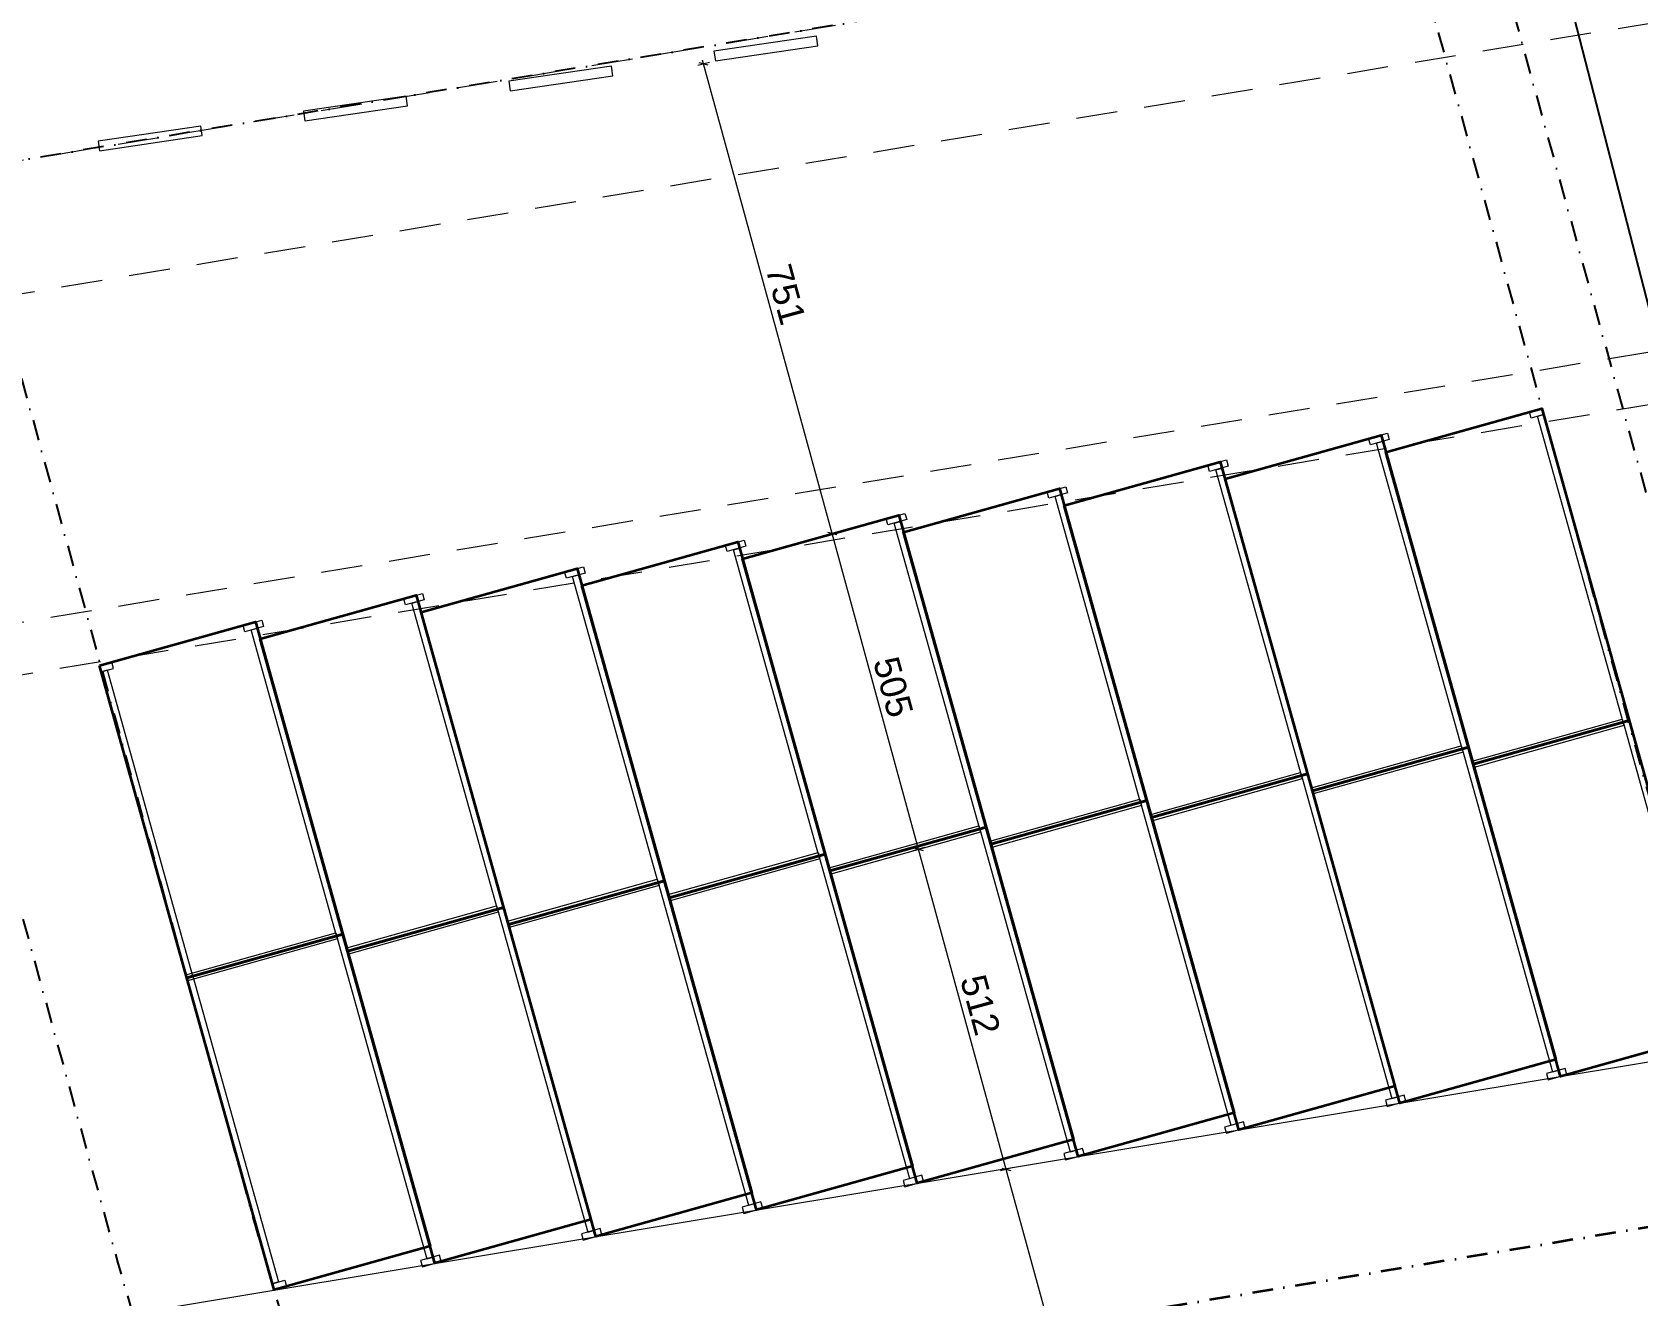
# Model space of a CAD drawing. Header units: millimetres. Extents: x -293269 to 249652, y -282216 to 177033.
# Drawn here: x -49697 to -24924, y 81109 to 100601 of the extents above; entities that cross this region are included whole.
import ezdxf

# ---------------------------------------------------------------- set-up
doc = ezdxf.new("R2010")
doc.units = ezdxf.units.MM
doc.header["$MEASUREMENT"] = 0
doc.linetypes.add('Dashed Long', pattern=[1058.333302, 634.99999, -423.333311])
doc.linetypes.add('Dot & Dashed', pattern=[670.277762, 317.5, -176.388889, 0, -176.388874])
doc.layers.add('New_Dimensioning - General', color=7, linetype='Continuous')
doc.layers.add('New_Structural - Bearing', color=7, linetype='Continuous')
for name, color, linetype, lineweight in [('New_Dimensioning - General_Pen_No__1', 7, 'Continuous', 13), ('New_Dimensioning - General_Pen_No__142', 8, 'Continuous', 13), ('New_Drawing & Figure_Pen_No__26', 5, 'Continuous', 35), ('New_Drawing & Figure_Pen_No__46', 5, 'Continuous', 25), ('New_Structural - Bearing_Pen_No__1', 7, 'Continuous', 13)]:
    doc.layers.add(name, color=color, linetype=linetype, lineweight=lineweight)
for name, color, linetype, lineweight, true_color in [('New_Dimensioning - General_Pen_No__161', 7, 'Continuous', 13, 0x6a6a6a), ('New_Drawing & Figure_Pen_No__164', 7, 'Continuous', 13, 0xf27e39), ('New_Drawing & Figure_Pen_No__44', 7, 'Continuous', 18, 0x029e21), ('New_Drawing & Figure_Pen_No__58', 7, 'Continuous', 25, 0xdf0000)]:
    doc.layers.add(name, color=color, linetype=linetype, lineweight=lineweight, true_color=true_color)
doc.styles.add('GENERATED_STYLE_1', font='arial.ttf')
doc.dimstyles.new('GENERATED_STYLE__1', dxfattribs={"dimtxt": 400, "dimasz": 95, "dimexe": 0.18, "dimexo": 100000, "dimgap": 0, "dimtad": 1, "dimdec": 0, "dimlfac": 0.1, "dimzin": 0, "dimdsep": 46, "dimtxsty": 'GENERATED_STYLE_1', "dimblk": 'ARROWHEAD_2', "dimblk1": 'ARROWHEAD_2', "dimblk2": 'ARROWHEAD_2', "dimcen": 0.09, "dimclrd": 256, "dimclre": 256, "dimclrt": 7, "dimadec": 0, "dimazin": 0, "dimtfac": 1, "dimtdec": 4, "dimtmove": 0, "dimatfit": 3, "dimfxl": 0, "dimtolj": 1, "dimtzin": 0, "dimarcsym": 0})

# ---------------------------------------------------------------- blocks, each defined once
blk = doc.blocks.new('Slab_348', base_point=(-47215, 86042))
at = {"layer": 'New_Structural - Bearing_Pen_No__1', "color": 7, "linetype": 'Continuous', "lineweight": 13, "flags": 128}
blk.add_lwpolyline([(-47215, 86042), (-48535, 90761), (-48631, 90734), (-47311, 86015)], close=True, dxfattribs=at)
blk = doc.blocks.new('Slab_349', base_point=(-48631, 90734))
at = {"layer": 'New_Structural - Bearing_Pen_No__1', "color": 7, "linetype": 'Continuous', "lineweight": 13, "flags": 128}
blk.add_lwpolyline([(-48631, 90734), (-48439, 90788), (-48466, 90884), (-48658, 90830)], close=True, dxfattribs=at)
blk = doc.blocks.new('Slab_350', base_point=(-45000, 86662))
at = {"layer": 'New_Structural - Bearing_Pen_No__1', "color": 7, "linetype": 'Continuous', "lineweight": 13, "flags": 128}
blk.add_lwpolyline([(-45000, 86662), (-46320, 91381), (-46224, 91408), (-44904, 86689)], close=True, dxfattribs=at)
blk = doc.blocks.new('Slab_351', base_point=(-46127, 91435))
at = {"layer": 'New_Structural - Bearing_Pen_No__1', "color": 7, "linetype": 'Continuous', "lineweight": 13, "flags": 128}
blk.add_lwpolyline([(-46127, 91435), (-46416, 91354), (-46443, 91450), (-46154, 91531)], close=True, dxfattribs=at)
blk = doc.blocks.new('Slab_352', base_point=(-42519, 87074))
at = {"layer": 'New_Structural - Bearing_Pen_No__1', "color": 7, "linetype": 'Continuous', "lineweight": 13, "flags": 128}
blk.add_lwpolyline([(-42519, 87074), (-43839, 91792), (-43743, 91819), (-42423, 87101)], close=True, dxfattribs=at)
blk = doc.blocks.new('Slab_353', base_point=(-43647, 91846))
at = {"layer": 'New_Structural - Bearing_Pen_No__1', "color": 7, "linetype": 'Continuous', "lineweight": 13, "flags": 128}
blk.add_lwpolyline([(-43647, 91846), (-43936, 91765), (-43963, 91862), (-43674, 91943)], close=True, dxfattribs=at)
blk = doc.blocks.new('Slab_354', base_point=(-40038, 87485))
at = {"layer": 'New_Structural - Bearing_Pen_No__1', "color": 7, "linetype": 'Continuous', "lineweight": 13, "flags": 128}
blk.add_lwpolyline([(-40038, 87485), (-41358, 92204), (-41262, 92231), (-39942, 87512)], close=True, dxfattribs=at)
blk = doc.blocks.new('Slab_355', base_point=(-41166, 92258))
at = {"layer": 'New_Structural - Bearing_Pen_No__1', "color": 7, "linetype": 'Continuous', "lineweight": 13, "flags": 128}
blk.add_lwpolyline([(-41166, 92258), (-41455, 92177), (-41482, 92274), (-41193, 92354)], close=True, dxfattribs=at)
blk = doc.blocks.new('Slab_356', base_point=(-37558, 87897))
at = {"layer": 'New_Structural - Bearing_Pen_No__1', "color": 7, "linetype": 'Continuous', "lineweight": 13, "flags": 128}
blk.add_lwpolyline([(-37558, 87897), (-38878, 92616), (-38781, 92643), (-37461, 87924)], close=True, dxfattribs=at)
blk = doc.blocks.new('Slab_357', base_point=(-38685, 92670))
at = {"layer": 'New_Structural - Bearing_Pen_No__1', "color": 7, "linetype": 'Continuous', "lineweight": 13, "flags": 128}
blk.add_lwpolyline([(-38685, 92670), (-38974, 92589), (-39001, 92685), (-38712, 92766)], close=True, dxfattribs=at)
blk = doc.blocks.new('Slab_358', base_point=(-35077, 88309))
at = {"layer": 'New_Structural - Bearing_Pen_No__1', "color": 7, "linetype": 'Continuous', "lineweight": 13, "flags": 128}
blk.add_lwpolyline([(-35077, 88309), (-36397, 93028), (-36301, 93055), (-34980, 88336)], close=True, dxfattribs=at)
blk = doc.blocks.new('Slab_359', base_point=(-36204, 93082))
at = {"layer": 'New_Structural - Bearing_Pen_No__1', "color": 7, "linetype": 'Continuous', "lineweight": 13, "flags": 128}
blk.add_lwpolyline([(-36204, 93082), (-36493, 93001), (-36520, 93097), (-36231, 93178)], close=True, dxfattribs=at)
blk = doc.blocks.new('Slab_360', base_point=(-32596, 88721))
at = {"layer": 'New_Structural - Bearing_Pen_No__1', "color": 7, "linetype": 'Continuous', "lineweight": 13, "flags": 128}
blk.add_lwpolyline([(-32596, 88721), (-33916, 93440), (-33820, 93467), (-32500, 88748)], close=True, dxfattribs=at)
blk = doc.blocks.new('Slab_361', base_point=(-33724, 93494))
at = {"layer": 'New_Structural - Bearing_Pen_No__1', "color": 7, "linetype": 'Continuous', "lineweight": 13, "flags": 128}
blk.add_lwpolyline([(-33724, 93494), (-34012, 93413), (-34039, 93509), (-33750, 93590)], close=True, dxfattribs=at)
blk = doc.blocks.new('Slab_362', base_point=(-30115, 89133))
at = {"layer": 'New_Structural - Bearing_Pen_No__1', "color": 7, "linetype": 'Continuous', "lineweight": 13, "flags": 128}
blk.add_lwpolyline([(-30115, 89133), (-31435, 93851), (-31339, 93878), (-30019, 89160)], close=True, dxfattribs=at)
blk = doc.blocks.new('Slab_363', base_point=(-31243, 93905))
at = {"layer": 'New_Structural - Bearing_Pen_No__1', "color": 7, "linetype": 'Continuous', "lineweight": 13, "flags": 128}
blk.add_lwpolyline([(-31243, 93905), (-31532, 93825), (-31559, 93921), (-31270, 94002)], close=True, dxfattribs=at)
blk = doc.blocks.new('Slab_364', base_point=(-27634, 89544))
at = {"layer": 'New_Structural - Bearing_Pen_No__1', "color": 7, "linetype": 'Continuous', "lineweight": 13, "flags": 128}
blk.add_lwpolyline([(-27634, 89544), (-28955, 94263), (-28858, 94290), (-27538, 89571)], close=True, dxfattribs=at)
blk = doc.blocks.new('Slab_365', base_point=(-28762, 94317))
at = {"layer": 'New_Structural - Bearing_Pen_No__1', "color": 7, "linetype": 'Continuous', "lineweight": 13, "flags": 128}
blk.add_lwpolyline([(-28762, 94317), (-29051, 94236), (-29078, 94333), (-28789, 94413)], close=True, dxfattribs=at)
blk = doc.blocks.new('Slab_366', base_point=(-25154, 89956))
at = {"layer": 'New_Structural - Bearing_Pen_No__1', "color": 7, "linetype": 'Continuous', "lineweight": 13, "flags": 128}
blk.add_lwpolyline([(-25154, 89956), (-26474, 94675), (-26377, 94702), (-25057, 89983)], close=True, dxfattribs=at)
blk = doc.blocks.new('Slab_367', base_point=(-26377, 94702))
at = {"layer": 'New_Structural - Bearing_Pen_No__1', "color": 7, "linetype": 'Continuous', "lineweight": 13, "flags": 128}
blk.add_lwpolyline([(-26377, 94702), (-26570, 94648), (-26597, 94744), (-26404, 94798)], close=True, dxfattribs=at)
blk = doc.blocks.new('Slab_368', base_point=(-47215, 86042))
at = {"layer": 'New_Structural - Bearing_Pen_No__1', "color": 7, "linetype": 'Continuous', "lineweight": 13, "flags": 128}
blk.add_lwpolyline([(-47215, 86042), (-45895, 81323), (-45991, 81296), (-47311, 86015)], close=True, dxfattribs=at)
blk = doc.blocks.new('Slab_369', base_point=(-45991, 81296))
at = {"layer": 'New_Structural - Bearing_Pen_No__1', "color": 7, "linetype": 'Continuous', "lineweight": 13, "flags": 128}
blk.add_lwpolyline([(-45991, 81296), (-45798, 81350), (-45772, 81254), (-45964, 81200)], close=True, dxfattribs=at)
blk = doc.blocks.new('Slab_370', base_point=(-45000, 86662))
at = {"layer": 'New_Structural - Bearing_Pen_No__1', "color": 7, "linetype": 'Continuous', "lineweight": 13, "flags": 128}
blk.add_lwpolyline([(-45000, 86662), (-43607, 81681), (-43510, 81708), (-44904, 86689)], close=True, dxfattribs=at)
blk = doc.blocks.new('Slab_371', base_point=(-43414, 81735))
at = {"layer": 'New_Structural - Bearing_Pen_No__1', "color": 7, "linetype": 'Continuous', "lineweight": 13, "flags": 128}
blk.add_lwpolyline([(-43414, 81735), (-43703, 81654), (-43676, 81558), (-43387, 81639)], close=True, dxfattribs=at)
blk = doc.blocks.new('Slab_372', base_point=(-42519, 87074))
at = {"layer": 'New_Structural - Bearing_Pen_No__1', "color": 7, "linetype": 'Continuous', "lineweight": 13, "flags": 128}
blk.add_lwpolyline([(-42519, 87074), (-41126, 82093), (-41030, 82120), (-42423, 87101)], close=True, dxfattribs=at)
blk = doc.blocks.new('Slab_373', base_point=(-40933, 82147))
at = {"layer": 'New_Structural - Bearing_Pen_No__1', "color": 7, "linetype": 'Continuous', "lineweight": 13, "flags": 128}
blk.add_lwpolyline([(-40933, 82147), (-41222, 82066), (-41195, 81970), (-40906, 82051)], close=True, dxfattribs=at)
blk = doc.blocks.new('Slab_374', base_point=(-40038, 87485))
at = {"layer": 'New_Structural - Bearing_Pen_No__1', "color": 7, "linetype": 'Continuous', "lineweight": 13, "flags": 128}
blk.add_lwpolyline([(-40038, 87485), (-38645, 82505), (-38549, 82532), (-39942, 87512)], close=True, dxfattribs=at)
blk = doc.blocks.new('Slab_375', base_point=(-38452, 82559))
at = {"layer": 'New_Structural - Bearing_Pen_No__1', "color": 7, "linetype": 'Continuous', "lineweight": 13, "flags": 128}
blk.add_lwpolyline([(-38452, 82559), (-38741, 82478), (-38714, 82382), (-38425, 82462)], close=True, dxfattribs=at)
blk = doc.blocks.new('Slab_376', base_point=(-37558, 87897))
at = {"layer": 'New_Structural - Bearing_Pen_No__1', "color": 7, "linetype": 'Continuous', "lineweight": 13, "flags": 128}
blk.add_lwpolyline([(-37558, 87897), (-36164, 82917), (-36068, 82944), (-37461, 87924)], close=True, dxfattribs=at)
blk = doc.blocks.new('Slab_377', base_point=(-35972, 82971))
at = {"layer": 'New_Structural - Bearing_Pen_No__1', "color": 7, "linetype": 'Continuous', "lineweight": 13, "flags": 128}
blk.add_lwpolyline([(-35972, 82971), (-36261, 82890), (-36234, 82793), (-35945, 82874)], close=True, dxfattribs=at)
blk = doc.blocks.new('Slab_378', base_point=(-35077, 88309))
at = {"layer": 'New_Structural - Bearing_Pen_No__1', "color": 7, "linetype": 'Continuous', "lineweight": 13, "flags": 128}
blk.add_lwpolyline([(-35077, 88309), (-33683, 83328), (-33587, 83355), (-34980, 88336)], close=True, dxfattribs=at)
blk = doc.blocks.new('Slab_379', base_point=(-33491, 83382))
at = {"layer": 'New_Structural - Bearing_Pen_No__1', "color": 7, "linetype": 'Continuous', "lineweight": 13, "flags": 128}
blk.add_lwpolyline([(-33491, 83382), (-33780, 83302), (-33753, 83205), (-33464, 83286)], close=True, dxfattribs=at)
blk = doc.blocks.new('Slab_380', base_point=(-32596, 88721))
at = {"layer": 'New_Structural - Bearing_Pen_No__1', "color": 7, "linetype": 'Continuous', "lineweight": 13, "flags": 128}
blk.add_lwpolyline([(-32596, 88721), (-31203, 83740), (-31106, 83767), (-32500, 88748)], close=True, dxfattribs=at)
blk = doc.blocks.new('Slab_381', base_point=(-31010, 83794))
at = {"layer": 'New_Structural - Bearing_Pen_No__1', "color": 7, "linetype": 'Continuous', "lineweight": 13, "flags": 128}
blk.add_lwpolyline([(-31010, 83794), (-31299, 83713), (-31272, 83617), (-30983, 83698)], close=True, dxfattribs=at)
blk = doc.blocks.new('Slab_382', base_point=(-30115, 89133))
at = {"layer": 'New_Structural - Bearing_Pen_No__1', "color": 7, "linetype": 'Continuous', "lineweight": 13, "flags": 128}
blk.add_lwpolyline([(-30115, 89133), (-28722, 84152), (-28626, 84179), (-30019, 89160)], close=True, dxfattribs=at)
blk = doc.blocks.new('Slab_383', base_point=(-28529, 84206))
at = {"layer": 'New_Structural - Bearing_Pen_No__1', "color": 7, "linetype": 'Continuous', "lineweight": 13, "flags": 128}
blk.add_lwpolyline([(-28529, 84206), (-28818, 84125), (-28791, 84029), (-28502, 84110)], close=True, dxfattribs=at)
blk = doc.blocks.new('Slab_384', base_point=(-27634, 89544))
at = {"layer": 'New_Structural - Bearing_Pen_No__1', "color": 7, "linetype": 'Continuous', "lineweight": 13, "flags": 128}
blk.add_lwpolyline([(-27634, 89544), (-26241, 84564), (-26145, 84591), (-27538, 89571)], close=True, dxfattribs=at)
blk = doc.blocks.new('Slab_385', base_point=(-26049, 84618))
at = {"layer": 'New_Structural - Bearing_Pen_No__1', "color": 7, "linetype": 'Continuous', "lineweight": 13, "flags": 128}
blk.add_lwpolyline([(-26049, 84618), (-26337, 84537), (-26310, 84441), (-26022, 84521)], close=True, dxfattribs=at)
blk = doc.blocks.new('Slab_386', base_point=(-25154, 89956))
at = {"layer": 'New_Structural - Bearing_Pen_No__1', "color": 7, "linetype": 'Continuous', "lineweight": 13, "flags": 128}
blk.add_lwpolyline([(-25154, 89956), (-23834, 85237), (-23737, 85264), (-25057, 89983)], close=True, dxfattribs=at)
blk = doc.blocks.new('Slab_388', base_point=(-25140, 89908))
at = {"layer": 'New_Structural - Bearing_Pen_No__1', "color": 7, "linetype": 'Continuous', "lineweight": 13, "flags": 128}
blk.add_lwpolyline([(-25140, 89908), (-27451, 89261), (-27478, 89358), (-25167, 90004)], close=True, dxfattribs=at)
blk = doc.blocks.new('Slab_389', base_point=(-27621, 89496))
at = {"layer": 'New_Structural - Bearing_Pen_No__1', "color": 7, "linetype": 'Continuous', "lineweight": 13, "flags": 128}
blk.add_lwpolyline([(-27621, 89496), (-29932, 88850), (-29959, 88946), (-27648, 89593)], close=True, dxfattribs=at)
blk = doc.blocks.new('Slab_390', base_point=(-30102, 89084))
at = {"layer": 'New_Structural - Bearing_Pen_No__1', "color": 7, "linetype": 'Continuous', "lineweight": 13, "flags": 128}
blk.add_lwpolyline([(-30102, 89084), (-32413, 88438), (-32440, 88534), (-30129, 89181)], close=True, dxfattribs=at)
blk = doc.blocks.new('Slab_391', base_point=(-32583, 88673))
at = {"layer": 'New_Structural - Bearing_Pen_No__1', "color": 7, "linetype": 'Continuous', "lineweight": 13, "flags": 128}
blk.add_lwpolyline([(-32583, 88673), (-34894, 88026), (-34921, 88122), (-32609, 88769)], close=True, dxfattribs=at)
blk = doc.blocks.new('Slab_392', base_point=(-35063, 88261))
at = {"layer": 'New_Structural - Bearing_Pen_No__1', "color": 7, "linetype": 'Continuous', "lineweight": 13, "flags": 128}
blk.add_lwpolyline([(-35063, 88261), (-37375, 87614), (-37402, 87711), (-35090, 88357)], close=True, dxfattribs=at)
blk = doc.blocks.new('Slab_393', base_point=(-37544, 87849))
at = {"layer": 'New_Structural - Bearing_Pen_No__1', "color": 7, "linetype": 'Continuous', "lineweight": 13, "flags": 128}
blk.add_lwpolyline([(-37544, 87849), (-39855, 87202), (-39882, 87299), (-37571, 87945)], close=True, dxfattribs=at)
blk = doc.blocks.new('Slab_394', base_point=(-40025, 87437))
at = {"layer": 'New_Structural - Bearing_Pen_No__1', "color": 7, "linetype": 'Continuous', "lineweight": 13, "flags": 128}
blk.add_lwpolyline([(-40025, 87437), (-42336, 86791), (-42363, 86887), (-40052, 87534)], close=True, dxfattribs=at)
blk = doc.blocks.new('Slab_395', base_point=(-42506, 87025))
at = {"layer": 'New_Structural - Bearing_Pen_No__1', "color": 7, "linetype": 'Continuous', "lineweight": 13, "flags": 128}
blk.add_lwpolyline([(-42506, 87025), (-44817, 86379), (-44844, 86475), (-42533, 87122)], close=True, dxfattribs=at)
blk = doc.blocks.new('Slab_396', base_point=(-44986, 86614))
at = {"layer": 'New_Structural - Bearing_Pen_No__1', "color": 7, "linetype": 'Continuous', "lineweight": 13, "flags": 128}
blk.add_lwpolyline([(-44986, 86614), (-47298, 85967), (-47325, 86063), (-45013, 86710)], close=True, dxfattribs=at)
blk = doc.blocks.new('Slab_744', base_point=(-42323, 99697))
at = {"layer": 'New_Structural - Bearing_Pen_No__1', "color": 7, "linetype": 'Continuous', "lineweight": 13, "flags": 128}
blk.add_lwpolyline([(-42323, 99697), (-40739, 99928), (-40761, 100077), (-42344, 99846)], close=True, dxfattribs=at)
blk = doc.blocks.new('Slab_745', base_point=(-39156, 100159))
at = {"layer": 'New_Structural - Bearing_Pen_No__1', "color": 7, "linetype": 'Continuous', "lineweight": 13, "flags": 128}
blk.add_lwpolyline([(-39156, 100159), (-37573, 100391), (-37595, 100539), (-39178, 100308)], close=True, dxfattribs=at)
blk = doc.blocks.new('Slab_752', base_point=(-48655, 98772))
at = {"layer": 'New_Structural - Bearing_Pen_No__1', "color": 7, "linetype": 'Continuous', "lineweight": 13, "flags": 128}
blk.add_lwpolyline([(-48655, 98772), (-47072, 99004), (-47094, 99152), (-48677, 98921)], close=True, dxfattribs=at)
blk = doc.blocks.new('Slab_753', base_point=(-45489, 99235))
at = {"layer": 'New_Structural - Bearing_Pen_No__1', "color": 7, "linetype": 'Continuous', "lineweight": 13, "flags": 128}
blk.add_lwpolyline([(-45489, 99235), (-43906, 99466), (-43928, 99614), (-45511, 99383)], close=True, dxfattribs=at)
blk = doc.blocks.new('*D1148')
at = {"layer": 'New_Dimensioning - General_Pen_No__142', "color": 8, "linetype": 'Continuous', "lineweight": 13}
for p, q in [((-33291, 77798), (-33152, 77761)), ((-32351, 74366), (-32212, 74330))]:
    blk.add_line(p, q, dxfattribs=at)
at = {"layer": 'New_Dimensioning - General_Pen_No__161', "color": 251, "linetype": 'Continuous', "lineweight": 13, "true_color": 0x6a6a6a}
for p, q in [((-33221, 77780), (-34668, 83060)), ((-33131, 77804), (-33312, 77755)), ((-32282, 74348), (-33221, 77780))]:
    blk.add_line(p, q, dxfattribs=at)
at = {"layer": 'New_Dimensioning - General_Pen_No__1', "color": 7, "lineweight": 13, "insert": (-32795, 76526), "char_height": 400, "attachment_point": 7, "rotation": 285.3178, "style": 'GENERATED_STYLE_1'}
blk.add_mtext('\\A1;{\\pql;\\fArial|b0|i0|c0|p0;\\W1.000000;356}', dxfattribs=at)
blk = doc.blocks.new('ARROWHEAD_2')
at = {"color": 0, "linetype": 'Continuous', "lineweight": 0}
for p, q in [((0, 0), (-1, 0)), ((-0.38, -0.66), (0.38, 0.66))]:
    blk.add_line(p, q, dxfattribs=at)
blk = doc.blocks.new('*D1149')
at = {"layer": 'New_Dimensioning - General_Pen_No__142', "color": 8, "linetype": 'Continuous', "lineweight": 13}
for p, q in [((-34738, 83078), (-34598, 83042)), ((-33291, 77798), (-33152, 77761))]:
    blk.add_line(p, q, dxfattribs=at)
at = {"layer": 'New_Dimensioning - General_Pen_No__161', "color": 251, "linetype": 'Continuous', "lineweight": 13, "true_color": 0x6a6a6a}
for p, q in [((-34668, 83060), (-36020, 87999)), ((-34577, 83085), (-34758, 83035)), ((-33221, 77780), (-34668, 83060))]:
    blk.add_line(p, q, dxfattribs=at)
at = {"layer": 'New_Dimensioning - General_Pen_No__1', "color": 7, "lineweight": 13, "insert": (-33988, 80882), "char_height": 400, "attachment_point": 7, "rotation": 285.3178, "style": 'GENERATED_STYLE_1'}
blk.add_mtext('\\A1;{\\pql;\\fArial|b0|i0|c0|p0;\\W1.000000;547}', dxfattribs=at)
blk = doc.blocks.new('*D1150')
at = {"layer": 'New_Dimensioning - General_Pen_No__142', "color": 8, "linetype": 'Continuous', "lineweight": 13}
for p, q in [((-36090, 88017), (-35951, 87980)), ((-34738, 83078), (-34598, 83042))]:
    blk.add_line(p, q, dxfattribs=at)
at = {"layer": 'New_Dimensioning - General_Pen_No__161', "color": 251, "linetype": 'Continuous', "lineweight": 13, "true_color": 0x6a6a6a}
for p, q in [((-36020, 87999), (-37354, 92869)), ((-35930, 88023), (-36111, 87974)), ((-34668, 83060), (-36020, 87999))]:
    blk.add_line(p, q, dxfattribs=at)
at = {"layer": 'New_Dimensioning - General_Pen_No__1', "color": 7, "lineweight": 13, "insert": (-35388, 85992), "char_height": 400, "attachment_point": 7, "rotation": 285.3178, "style": 'GENERATED_STYLE_1'}
blk.add_mtext('\\A1;{\\pql;\\fArial|b0|i0|c0|p0;\\W1.000000;512}', dxfattribs=at)
blk = doc.blocks.new('*D1151')
at = {"layer": 'New_Dimensioning - General_Pen_No__142', "color": 8, "linetype": 'Continuous', "lineweight": 13}
for p, q in [((-37424, 92887), (-37285, 92850)), ((-36090, 88017), (-35951, 87980))]:
    blk.add_line(p, q, dxfattribs=at)
at = {"layer": 'New_Dimensioning - General_Pen_No__161', "color": 251, "linetype": 'Continuous', "lineweight": 13, "true_color": 0x6a6a6a}
for p, q in [((-37354, 92869), (-39338, 100110)), ((-37264, 92893), (-37445, 92844)), ((-36020, 87999), (-37354, 92869))]:
    blk.add_line(p, q, dxfattribs=at)
at = {"layer": 'New_Dimensioning - General_Pen_No__1', "color": 7, "lineweight": 13, "insert": (-36731, 90896), "char_height": 400, "attachment_point": 7, "rotation": 285.3178, "style": 'GENERATED_STYLE_1'}
blk.add_mtext('\\A1;{\\pql;\\fArial|b0|i0|c0|p0;\\W1.000000;505}', dxfattribs=at)
blk = doc.blocks.new('*D1152')
at = {"layer": 'New_Dimensioning - General_Pen_No__142', "color": 8, "linetype": 'Continuous', "lineweight": 13}
for p, q in [((-39268, 100091), (-39408, 100128)), ((-37424, 92887), (-37285, 92850))]:
    blk.add_line(p, q, dxfattribs=at)
at = {"layer": 'New_Dimensioning - General_Pen_No__161', "color": 251, "linetype": 'Continuous', "lineweight": 13, "true_color": 0x6a6a6a}
for p, q in [((-39247, 100135), (-39428, 100085)), ((-39338, 100110), (-39354, 100169)), ((-37354, 92869), (-39338, 100110)), ((-37264, 92893), (-37445, 92844))]:
    blk.add_line(p, q, dxfattribs=at)
at = {"layer": 'New_Dimensioning - General_Pen_No__1', "color": 7, "lineweight": 13, "insert": (-38390, 96952), "char_height": 400, "attachment_point": 7, "rotation": 285.3178, "style": 'GENERATED_STYLE_1'}
blk.add_mtext('\\A1;{\\pql;\\fArial|b0|i0|c0|p0;\\W1.000000;751}', dxfattribs=at)

msp = doc.modelspace()

# ---------------------------------------------------------------- linework, layer by layer
at = {"layer": 'New_Drawing & Figure_Pen_No__164', "color": 30, "linetype": 'Dashed Long', "lineweight": 13, "true_color": 0xf27e39, "flags": 128}
msp.add_lwpolyline([(-99568, 90631.5), (-57486.1, 97328.9), (-55008.3, 97771.4), (-11221.1, 105039.9), (8332.3, 107793.5), (34380.5, 111853.6), (48710.9, 114085.7)], dxfattribs=at)
at = {"layer": 'New_Drawing & Figure_Pen_No__26', "color": 5, "linetype": 'Continuous', "lineweight": 35, "flags": 128}
for points in [[(-28812, 94124.8), (-26404.4, 94798.3), (-25057.4, 89983.2), (-27464.9, 89309.6)], [(-31292.8, 93713), (-28885.2, 94386.5), (-27538.2, 89571.4), (-29945.7, 88897.8)], [(-33773.6, 93301.2), (-31366, 93974.7), (-30018.9, 89159.6), (-32426.5, 88486)], [(-36254.3, 92889.4), (-33846.8, 93562.9), (-32499.7, 88747.8), (-34907.3, 88074.2)], [(-38735.1, 92477.5), (-36327.6, 93151.1), (-34980.5, 88336), (-37388.1, 87662.4)], [(-41215.9, 92065.7), (-38808.3, 92739.3), (-37461.3, 87924.2), (-39868.8, 87250.6)], [(-43696.7, 91653.9), (-41289.1, 92327.5), (-39942.1, 87512.3), (-42349.6, 86838.8)], [(-46177.5, 91242.1), (-43769.9, 91915.7), (-42422.8, 87100.5), (-44830.4, 86427)], [(-48658.2, 90830.3), (-46250.7, 91503.9), (-44903.6, 86688.7), (-47311.2, 86015.2)], [(-27464.9, 89309.6), (-25057.4, 89983.2), (-23710.3, 85168), (-26117.9, 84494.5)], [(-29945.7, 88897.8), (-27538.2, 89571.4), (-26191.1, 84756.2), (-28598.7, 84082.7)], [(-32426.5, 88486), (-30018.9, 89159.6), (-28671.9, 84344.4), (-31079.4, 83670.9)], [(-34907.3, 88074.2), (-32499.7, 88747.8), (-31152.7, 83932.6), (-33560.2, 83259.1)], [(-37388.1, 87662.4), (-34980.5, 88336), (-33633.4, 83520.8), (-36041, 82847.3)], [(-39868.8, 87250.6), (-37461.3, 87924.2), (-36114.2, 83109), (-38521.8, 82435.5)], [(-42349.6, 86838.8), (-39942.1, 87512.3), (-38595, 82697.2), (-41002.6, 82023.7)], [(-44830.4, 86427), (-42422.8, 87100.5), (-41075.8, 82285.4), (-43483.3, 81611.9)], [(-47311.2, 86015.2), (-44903.6, 86688.7), (-43556.6, 81873.6), (-45964.1, 81200.1)]]:
    msp.add_lwpolyline(points, close=True, dxfattribs=at)
at = {"layer": 'New_Drawing & Figure_Pen_No__26', "color": 5, "linetype": 'Dot & Dashed', "lineweight": 35, "flags": 128}
msp.add_lwpolyline([(-13363.6, 84062.1), (-49223.8, 78109.4)], dxfattribs=at)
at = {"layer": 'New_Drawing & Figure_Pen_No__44', "color": 104, "linetype": 'Dashed Long', "lineweight": 18, "true_color": 0x029e21, "flags": 128}
for points in [[(-93012.6, 88924.8), (-54663.9, 95772.2), (17639, 107774.3)], [(-92133.7, 84002.7), (-53815, 90844.6), (18457.7, 102841.8)], [(-91993.1, 83215.1), (-53679.2, 90056.2), (18588.8, 102052.6)]]:
    msp.add_lwpolyline(points, dxfattribs=at)
at = {"layer": 'New_Drawing & Figure_Pen_No__44', "color": 104, "linetype": 'Continuous', "lineweight": 18, "true_color": 0x029e21, "flags": 128}
msp.add_lwpolyline([(-90235.3, 73370.8), (-51981.5, 80201.2), (20226.3, 92187.5)], dxfattribs=at)
at = {"layer": 'New_Drawing & Figure_Pen_No__46', "color": 5, "linetype": 'Continuous', "lineweight": 25, "flags": 128}
msp.add_lwpolyline([(-26345.4, 102529.3), (0, 0), (7998.9, -96219.7)], dxfattribs=at)
at = {"layer": 'New_Drawing & Figure_Pen_No__58', "color": 12, "linetype": 'Dot & Dashed', "lineweight": 25, "true_color": 0xdf0000, "flags": 128}
for points in [[(-28095.1, 105438.4), (-26217.6, 98633.8), (-23476.3, 88698.5), (-20913.2, 79960.8)], [(-29251.9, 105119.2), (-27374.4, 98314.6), (-24630.5, 88370), (-22064.7, 79623)], [(-50931, 99137.6), (-49053.5, 92333), (-46261.4, 82213.7), (-43644.6, 73292.9)], [(-53048.2, 98553.4), (-51170.7, 91748.9), (-48373.9, 81612.4), (-45594.8, 72138.2)]]:
    msp.add_lwpolyline(points, dxfattribs=at)
msp.add_lwpolyline([(34967.9, -224850.7), (22271.9, -82224.6), (15222.8, 2570.2), (2561.4, 51296.3), (2496.3, 51276.5), (-11221.1, 105039.9), (-55008.3, 97771.4), (-57486.1, 97328.9), (-52801.9, 80352.2), (-40575.9, 38673), (-28732, -4568.2), (-24418.2, -43626.1), (-8121.5, -235053.8)], close=True, dxfattribs=at)

# ---------------------------------------------------------------- block references
at = {"layer": 'New_Structural - Bearing', "color": 7, "linetype": 'Continuous', "lineweight": 13}
for name, p in [('Slab_745', (-39156.2, 100159.5)), ('Slab_744', (-42322.6, 99697.1)), ('Slab_753', (-45489.1, 99234.8)), ('Slab_752', (-48655.5, 98772.4)), ('Slab_367', (-26377.5, 94702)), ('Slab_366', (-25153.7, 89956.2)), ('Slab_365', (-28762, 94317.1)), ('Slab_364', (-27634.5, 89544.4)), ('Slab_363', (-31242.7, 93905.3)), ('Slab_362', (-30115.2, 89132.6)), ('Slab_361', (-33723.5, 93493.5)), ('Slab_360', (-32596, 88720.8)), ('Slab_359', (-36204.3, 93081.7)), ('Slab_358', (-35076.8, 88309)), ('Slab_357', (-38685.1, 92669.9)), ('Slab_356', (-37557.6, 87897.2)), ('Slab_355', (-41165.9, 92258.1)), ('Slab_354', (-40038.4, 87485.4)), ('Slab_353', (-43646.7, 91846.3)), ('Slab_352', (-42519.1, 87073.6)), ('Slab_351', (-46127.4, 91434.5)), ('Slab_350', (-44999.9, 86661.8)), ('Slab_349', (-48631.3, 90734)), ('Slab_348', (-47214.9, 86042.1)), ('Slab_388', (-25140.2, 89908.1)), ('Slab_386', (-25153.7, 89956.2)), ('Slab_389', (-27621, 89496.3)), ('Slab_384', (-27634.5, 89544.4)), ('Slab_390', (-30101.8, 89084.5)), ('Slab_382', (-30115.2, 89132.6)), ('Slab_391', (-32582.5, 88672.7)), ('Slab_380', (-32596, 88720.8)), ('Slab_392', (-35063.3, 88260.9)), ('Slab_378', (-35076.8, 88309)), ('Slab_393', (-37544.1, 87849.1)), ('Slab_376', (-37557.6, 87897.2)), ('Slab_394', (-40024.9, 87437.3)), ('Slab_374', (-40038.4, 87485.4)), ('Slab_395', (-42505.7, 87025.4)), ('Slab_372', (-42519.1, 87073.6)), ('Slab_396', (-44986.5, 86613.6)), ('Slab_370', (-44999.9, 86661.8)), ('Slab_368', (-47214.9, 86042.1)), ('Slab_385', (-26048.5, 84617.8)), ('Slab_383', (-28529.3, 84206)), ('Slab_381', (-31010.1, 83794.2)), ('Slab_379', (-33490.9, 83382.3)), ('Slab_377', (-35971.6, 82970.5)), ('Slab_375', (-38452.4, 82558.7)), ('Slab_373', (-40933.2, 82146.9)), ('Slab_371', (-43414, 81735.1)), ('Slab_369', (-45991.1, 81296.4))]:
    msp.add_blockref(name, p, dxfattribs=at)

# ---------------------------------------------------------------- dimensions: what is measured, and where the dimension line sits
at = {"layer": 'New_Dimensioning - General', "color": 251, "linetype": 'Continuous', "lineweight": 13, "true_color": 0x6a6a6a}
for base, p1, p2, picture, middle in [((-39337.7, 100109.7), (-36520.2, 93097.2), (-39156.2, 100159.5), '*D1152', (-38076.3, 96564.2)), ((-37354.4, 92868.7), (-35063.3, 88260.9), (-36520.2, 93097.2), '*D1151', (-36417.6, 90508.6)), ((-36020.5, 87998.7), (-33490.9, 83382.3), (-35063.3, 88260.9), '*D1150', (-35074.3, 85604.3)), ((-34667.7, 83060), (-28891.1, 78965.7), (-33490.9, 83382.3), '*D1149', (-33674.8, 80494.8)), ((-33221.4, 77779.6), (-32279.4, 74348.6), (-28891.1, 78965.7), '*D1148', (-32481.7, 76138.8))]:
    dim = msp.add_linear_dim(base=base, p1=p1, p2=p2, angle=105.31779, dimstyle='GENERATED_STYLE__1', dxfattribs=at)
    dim.commit()
    dim.dimension.update_dxf_attribs({"geometry": picture, "text_midpoint": middle, "dimtype": 160, "text_rotation": 285.31779})

doc.saveas('drawing.dxf')
